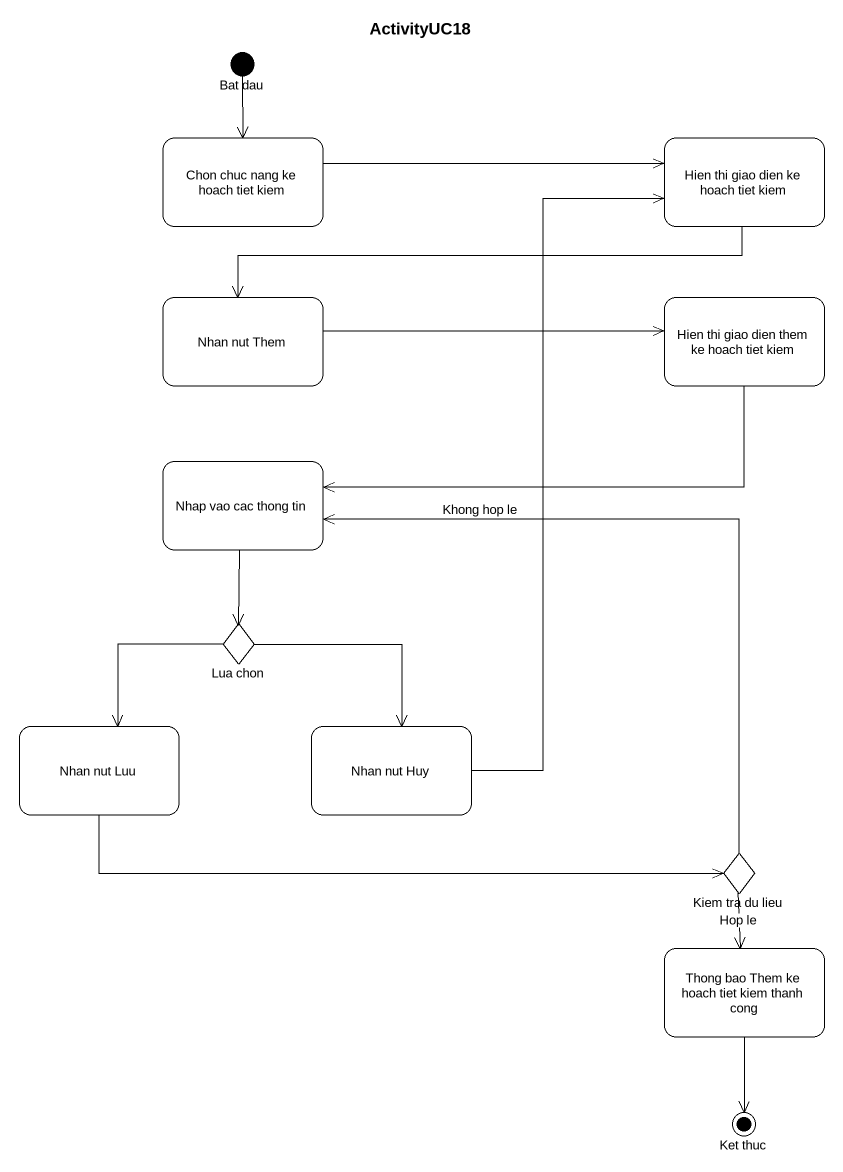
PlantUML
@startuml
title ActivityUC18
hide empty description
state "Bat dau" as Bat_dau <<start>> #FFFFFF
state "Chon chuc nang ke hoach tiet kiem" as Chon_chuc_nang_ke_hoach #FFFFFF
state "Hien thi giao dien ke hoach tiet kiem" as Hien_thi_giao_dien_ke_hoach #FFFFFF
state "Nhan nut Them" as Nhan_nut_Them #FFFFFF
state "Hien thi giao dien them ke hoach tiet kiem" as Hien_thi_giao_dien_them_ke #FFFFFF
state "Nhap vao cac thong tin" as Nhap_vao_cac_thong_tin #FFFFFF
state "Lua chon" as Lua_chon <<choice>> #FFFFFF
state "Nhan nut Luu" as Nhan_nut_Luu #FFFFFF
state "Nhan nut Huy" as Nhan_nut_Huy #FFFFFF
state "Kiem tra du lieu" as Kiem_tra_du_lieu <<choice>> #FFFFFF
state "Thong bao Them ke hoach tiet kiem thanh cong" as Thong_bao_Them_ke_hoach #FFFFFF
state "Ket thuc" as Ket_thuc <<end>> #FFFFFF
Bat_dau --> Chon_chuc_nang_ke_hoach
Chon_chuc_nang_ke_hoach -right-> Hien_thi_giao_dien_ke_hoach
Hien_thi_giao_dien_ke_hoach -left-> Nhan_nut_Them
Nhan_nut_Them -right-> Hien_thi_giao_dien_them_ke
Hien_thi_giao_dien_them_ke -left-> Nhap_vao_cac_thong_tin
Nhap_vao_cac_thong_tin --> Lua_chon
Lua_chon --> Nhan_nut_Luu
Lua_chon --> Nhan_nut_Huy
Nhan_nut_Luu -right-> Kiem_tra_du_lieu
Nhan_nut_Huy -up-> Hien_thi_giao_dien_ke_hoach
Kiem_tra_du_lieu -up-> Nhap_vao_cac_thong_tin : Khong hop le
Kiem_tra_du_lieu --> Thong_bao_Them_ke_hoach : Hop le
Thong_bao_Them_ke_hoach --> Ket_thuc
@enduml
